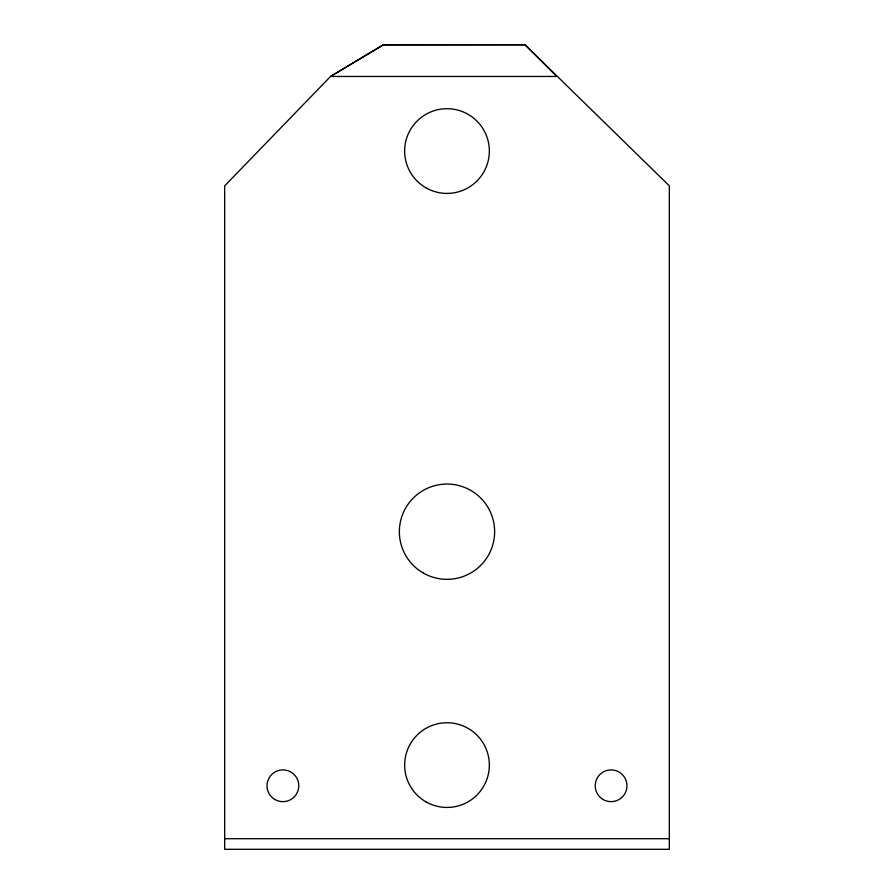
<?xml version="1.0" encoding="UTF-8"?>
<svg xmlns="http://www.w3.org/2000/svg" width="894" height="894" viewBox="0 0 894 894"><rect width="100%" height="100%" fill="white"/><g stroke="black" fill="none" stroke-linecap="round" stroke-linejoin="round"><path stroke-width="1.34" d="M383.481 44.7L330.545 76.459L224.673 185.885L224.673 849.3L669.327 849.3L669.327 185.851L525.001 44.789L383.481 44.789L330.545 76.459L556.761 76.459L525.001 44.7L383.481 44.789M224.673 838.717L669.327 838.717M423.175 572.953A47.639 47.639 0 0 0 494.639 531.695A47.639 47.639 0 0 0 423.175 490.437A47.639 47.639 0 0 0 423.175 572.953M603.159 799.527A15.88 15.88 0 0 0 626.973 785.781A15.88 15.88 0 0 0 603.159 772.025A15.88 15.88 0 0 0 603.159 799.527M274.961 799.527A15.88 15.88 0 0 0 298.786 785.781A15.88 15.88 0 0 0 274.961 772.025A15.88 15.88 0 0 0 274.961 799.527M425.823 187.729A42.342 42.342 0 0 0 489.342 151.052A42.342 42.342 0 0 0 425.823 114.376A42.342 42.342 0 0 0 425.823 187.729M425.823 801.762A42.342 42.342 0 0 0 489.342 765.085A42.342 42.342 0 0 0 425.823 728.42A42.342 42.342 0 0 0 425.823 801.762"/></g></svg>
